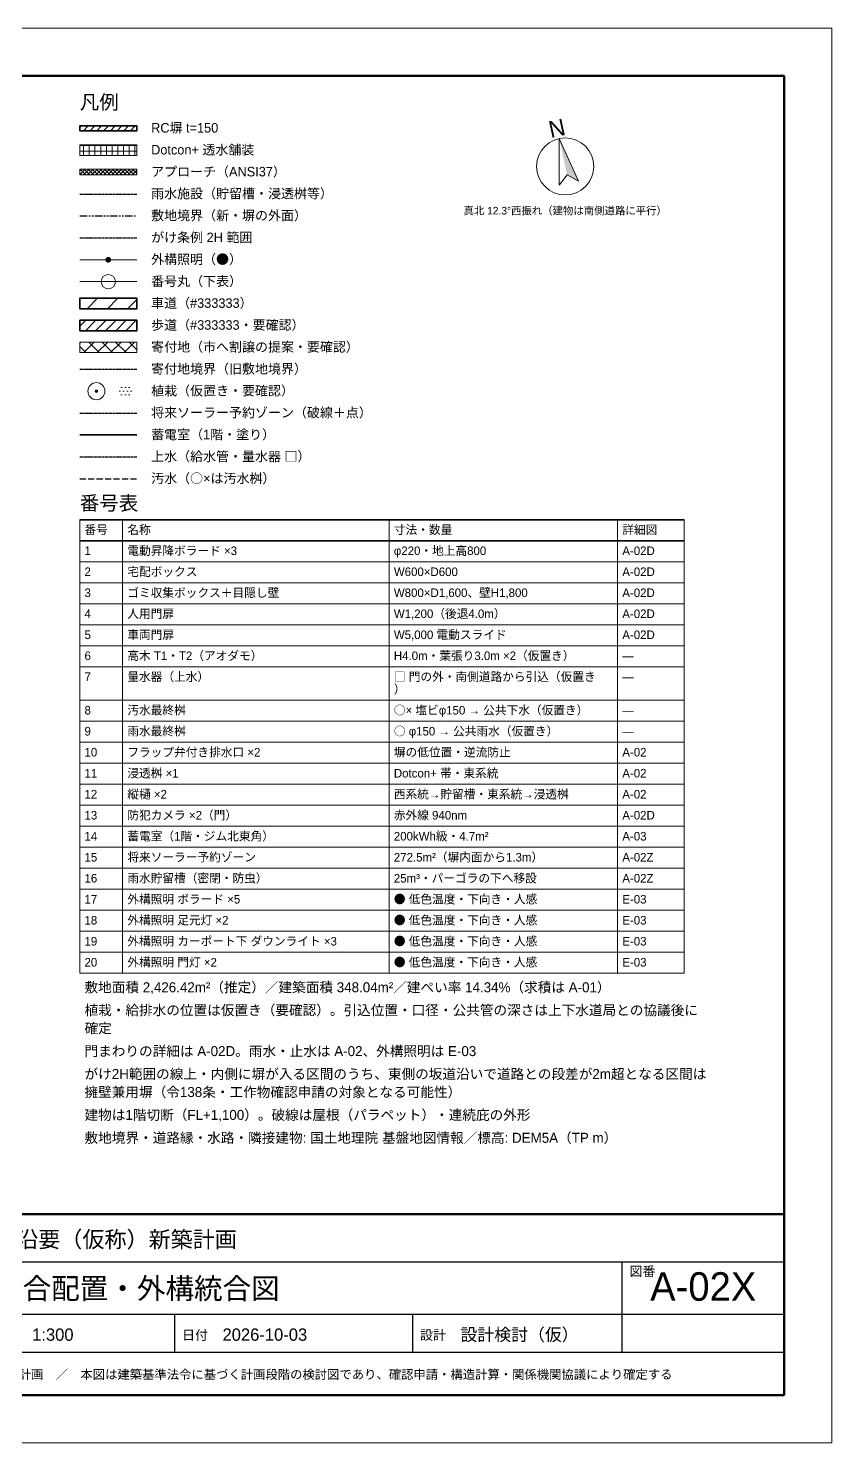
# Model space of a CAD drawing. Header units: millimetres. Extents: x 0 to 126000, y 0 to 89100.
# Drawn here: x 75356 to 126000, y 0 to 89100 of the extents above; entities that cross this region are included whole.
import ezdxf
from ezdxf.enums import TextEntityAlignment as Align

# ---------------------------------------------------------------- set-up
doc = ezdxf.new("R2010")
doc.units = ezdxf.units.MM
doc.header["$LTSCALE"] = 150
for name, pattern in [('DASHDOT', [3.556, 2.54, -0.508, 0, -0.508]), ('DASHED', [1.524, 1.27, -0.254]), ('PHANTOM', [6.35, 3.175, -0.635, 0.635, -0.635, 0.635, -0.635])]:
    doc.linetypes.add(name, pattern=pattern)
for name, color, linetype, lineweight in [('A-CUT-HATCH', 8, 'Continuous', 9), ('A-CUT-INS', 9, 'Continuous', 9), ('A-CUT-LGS', 7, 'Continuous', 35), ('A-DONATE', 250, 'Continuous', 13), ('A-DONATE-BND', 250, 'DASHED', 25), ('A-DRAIN', 5, 'DASHED', 25), ('A-FENCE', 7, 'Continuous', 35), ('A-LEGAL', 1, 'DASHED', 25), ('A-PAVE', 3, 'Continuous', 13), ('A-PVRES', 6, 'DASHED', 25), ('A-ROAD-CW', 250, 'Continuous', 35), ('A-ROAD-SW', 250, 'Continuous', 35), ('A-SITE', 3, 'PHANTOM', 25), ('A-SYMB', 7, 'Continuous', 18), ('A-TEXT', 7, 'Continuous', 18), ('E-BATT', 1, 'Continuous', 35), ('E-EXLT', 6, 'Continuous', 18), ('E-PLNT', 3, 'Continuous', 18), ('E-SEWER', 30, 'DASHDOT', 25), ('E-WATER', 4, 'DASHED', 25), ('G-FRAME', 7, 'Continuous', 70), ('G-TABLE', 7, 'Continuous', 18), ('G-TITLE', 7, 'Continuous', 25)]:
    doc.layers.add(name, color=color, linetype=linetype, lineweight=lineweight)
doc.styles.add('JP', font='ipag.ttf')

msp = doc.modelspace()

# ---------------------------------------------------------------- hatches: boundary and pattern name
at = {"layer": 'A-CUT-HATCH'}
h = msp.add_hatch(dxfattribs=at)
h.set_pattern_fill('ANSI31', scale=94.488)
h.paths.add_polyline_path([(82200, 82650), (82200, 82950), (78600, 82950), (78600, 82650)])
at = {"layer": 'A-CUT-INS'}
h = msp.add_hatch(dxfattribs=at)
h.set_pattern_fill('ANSI37', scale=56.693)
h.paths.add_polyline_path([(82200, 79860), (82200, 80220), (78600, 80220), (78600, 79860)])
at = {"layer": 'A-DONATE', "true_color": 0x333333}
h = msp.add_hatch(dxfattribs=at)
h.set_pattern_fill('ANSI31', scale=188.976)
h.paths.add_polyline_path([(82200, 68670), (82200, 69330), (78600, 69330), (78600, 68670)])
h = msp.add_hatch(dxfattribs=at)
h.set_pattern_fill('ANSI31', scale=188.976, angle=90)
h.paths.add_polyline_path([(82200, 68670), (82200, 69330), (78600, 69330), (78600, 68670)])
at = {"layer": 'A-PAVE'}
h = msp.add_hatch(dxfattribs=at)
h.set_pattern_fill('NET', scale=113.386)
h.paths.add_polyline_path([(82200, 81090), (82200, 81750), (78600, 81750), (78600, 81090)])
at = {"layer": 'A-ROAD-CW', "true_color": 0x333333}
h = msp.add_hatch(dxfattribs=at)
h.set_pattern_fill('ANSI31', scale=283.465)
h.paths.add_polyline_path([(82200, 71430), (82200, 72090), (78600, 72090), (78600, 71430)])
at = {"layer": 'A-ROAD-SW', "true_color": 0x333333}
h = msp.add_hatch(dxfattribs=at)
h.set_pattern_fill('ANSI31', scale=141.732)
h.paths.add_polyline_path([(82200, 70050), (82200, 70710), (78600, 70710), (78600, 70050)])
at = {"layer": 'A-SYMB'}
msp.add_hatch(color=7, dxfattribs=at).paths.add_polyline_path([(108817, 82159), (109315, 79872), (110045, 79479)])
at = {"layer": 'E-EXLT'}
h = msp.add_hatch(color=6, dxfattribs=at)
h.dxf.hatch_style = 1
h.paths.add_polyline_path([(80580, 74520), (80579, 74502), (80577, 74485), (80572, 74468), (80566, 74451), (80559, 74435), (80550, 74420), (80539, 74406), (80527, 74393), (80514, 74381), (80500, 74370), (80485, 74361), (80469, 74354), (80452, 74348), (80435, 74343), (80418, 74341), (80400, 74340), (80382, 74341), (80365, 74343), (80348, 74348), (80331, 74354), (80315, 74361), (80300, 74370), (80286, 74381), (80273, 74393), (80261, 74406), (80250, 74420), (80241, 74435), (80234, 74451), (80228, 74468), (80223, 74485), (80221, 74502), (80220, 74520), (80221, 74538), (80223, 74555), (80228, 74572), (80234, 74589), (80241, 74605), (80250, 74620), (80261, 74634), (80273, 74647), (80286, 74659), (80300, 74670), (80315, 74679), (80331, 74686), (80348, 74692), (80365, 74697), (80382, 74699), (80400, 74700), (80418, 74699), (80435, 74697), (80452, 74692), (80469, 74686), (80485, 74679), (80500, 74670), (80514, 74659), (80527, 74647), (80539, 74634), (80550, 74620), (80559, 74605), (80566, 74589), (80572, 74572), (80577, 74555), (80579, 74538)])
at = {"layer": 'E-PLNT'}
h = msp.add_hatch(color=3, dxfattribs=at)
h.dxf.hatch_style = 1
h.paths.add_polyline_path([(79755, 66240), (79754, 66230), (79753, 66220), (79750, 66210), (79747, 66200), (79743, 66191), (79737, 66182), (79731, 66173), (79724, 66166), (79717, 66159), (79708, 66153), (79699, 66147), (79690, 66143), (79680, 66140), (79670, 66137), (79660, 66136), (79650, 66135), (79640, 66136), (79630, 66137), (79620, 66140), (79610, 66143), (79601, 66147), (79592, 66153), (79583, 66159), (79576, 66166), (79569, 66173), (79563, 66182), (79557, 66191), (79553, 66200), (79550, 66210), (79547, 66220), (79546, 66230), (79545, 66240), (79546, 66250), (79547, 66260), (79550, 66270), (79553, 66280), (79557, 66289), (79563, 66298), (79569, 66307), (79576, 66314), (79583, 66321), (79592, 66327), (79601, 66333), (79610, 66337), (79620, 66340), (79630, 66343), (79640, 66344), (79650, 66345), (79660, 66344), (79670, 66343), (79680, 66340), (79690, 66337), (79699, 66333), (79708, 66327), (79717, 66321), (79724, 66314), (79731, 66307), (79737, 66298), (79743, 66289), (79747, 66280), (79750, 66270), (79753, 66260), (79754, 66250)])
h = msp.add_hatch(dxfattribs=at)
h.set_pattern_fill('DOTS', scale=151.181)
h.paths.add_polyline_path([(81900, 66240), (81898, 66196), (81891, 66152), (81881, 66109), (81866, 66068), (81847, 66028), (81824, 65990), (81798, 65955), (81768, 65922), (81735, 65892), (81700, 65866), (81662, 65843), (81622, 65824), (81581, 65809), (81538, 65799), (81494, 65792), (81450, 65790), (81406, 65792), (81362, 65799), (81319, 65809), (81278, 65824), (81238, 65843), (81200, 65866), (81165, 65892), (81132, 65922), (81102, 65955), (81076, 65990), (81053, 66028), (81034, 66068), (81019, 66109), (81009, 66152), (81002, 66196), (81000, 66240), (81002, 66284), (81009, 66328), (81019, 66371), (81034, 66412), (81053, 66452), (81076, 66490), (81102, 66525), (81132, 66558), (81165, 66588), (81200, 66614), (81238, 66637), (81278, 66656), (81319, 66671), (81362, 66681), (81406, 66688), (81450, 66690), (81494, 66688), (81538, 66681), (81581, 66671), (81622, 66656), (81662, 66637), (81700, 66614), (81735, 66588), (81768, 66558), (81798, 66525), (81824, 66490), (81847, 66452), (81866, 66412), (81881, 66371), (81891, 66328), (81898, 66284)])

# ---------------------------------------------------------------- linework, layer by layer
at = {"layer": 'A-CUT-LGS', "lineweight": 18}
msp.add_lwpolyline([(78600, 79860), (82200, 79860), (82200, 80220), (78600, 80220)], close=True, dxfattribs=at)
at = {"layer": 'A-DONATE', "true_color": 0x333333}
msp.add_lwpolyline([(78600, 68670), (82200, 68670), (82200, 69330), (78600, 69330)], close=True, dxfattribs=at)
at = {"layer": 'A-DONATE-BND'}
msp.add_line((78600, 67620), (82200, 67620), dxfattribs=at)
at = {"layer": 'A-DRAIN'}
msp.add_line((78600, 78660), (82200, 78660), dxfattribs=at)
at = {"layer": 'A-FENCE'}
msp.add_lwpolyline([(78600, 82650), (82200, 82650), (82200, 82950), (78600, 82950)], close=True, dxfattribs=at)
at = {"layer": 'A-LEGAL'}
msp.add_line((78600, 75900), (82200, 75900), dxfattribs=at)
at = {"layer": 'A-PAVE'}
msp.add_lwpolyline([(78600, 81090), (82200, 81090), (82200, 81750), (78600, 81750)], close=True, dxfattribs=at)
at = {"layer": 'A-PVRES'}
msp.add_line((78600, 64860), (82200, 64860), dxfattribs=at)
at = {"layer": 'A-ROAD-CW', "lineweight": 35, "true_color": 0x333333}
msp.add_lwpolyline([(78600, 71430), (82200, 71430), (82200, 72090), (78600, 72090)], close=True, dxfattribs=at)
at = {"layer": 'A-ROAD-SW', "lineweight": 35, "true_color": 0x333333}
msp.add_lwpolyline([(78600, 70050), (82200, 70050), (82200, 70710), (78600, 70710)], close=True, dxfattribs=at)
at = {"layer": 'A-SITE'}
msp.add_line((78600, 77280), (82200, 77280), dxfattribs=at)
at = {"layer": 'A-SYMB'}
msp.add_line((78600, 73140), (82200, 73140), dxfattribs=at)
msp.add_lwpolyline([(108817, 82159), (108814, 79211), (109315, 79872), (110045, 79479)], close=True, dxfattribs=at)
for centre, radius in [((109200, 80400), 1800), ((80400, 73140), 450)]:
    msp.add_circle(centre, radius, dxfattribs=at)
at = {"layer": 'E-BATT'}
msp.add_line((78600, 63480), (82200, 63480), dxfattribs=at)
at = {"layer": 'E-EXLT'}
msp.add_line((78600, 74520), (82200, 74520), dxfattribs=at)
at = {"layer": 'E-PLNT'}
msp.add_circle((79650, 66240), 540, dxfattribs=at)
at = {"layer": 'E-SEWER'}
msp.add_line((78600, 60720), (82200, 60720), dxfattribs=at)
at = {"layer": 'E-WATER'}
msp.add_line((78600, 62100), (82200, 62100), dxfattribs=at)
at = {"layer": 'G-FRAME', "lineweight": 0}
msp.add_lwpolyline([(0, 0), (126000, 0), (126000, 89100), (0, 89100)], close=True, dxfattribs=at)
at = {"layer": 'G-FRAME'}
msp.add_lwpolyline([(3000, 3000), (123000, 3000), (123000, 86100), (3000, 86100)], close=True, dxfattribs=at)
at = {"layer": 'G-TABLE', "lineweight": 35}
for points in [[(78600, 58140), (116700, 58140)], [(78600, 56817), (116700, 56817)]]:
    msp.add_lwpolyline(points, dxfattribs=at)
at = {"layer": 'G-TABLE'}
for points in [[(78600, 58140), (78600, 29574)], [(81300, 58140), (81300, 29574)], [(98100, 58140), (98100, 29574)], [(112500, 58140), (112500, 29574)], [(116700, 58140), (116700, 29574)]]:
    msp.add_lwpolyline(points, dxfattribs=at)
at = {"layer": 'G-TABLE', "lineweight": 18}
for points in [[(78600, 55494), (116700, 55494)], [(78600, 54171), (116700, 54171)], [(78600, 52848), (116700, 52848)], [(78600, 51525), (116700, 51525)], [(78600, 50202), (116700, 50202)], [(78600, 48879), (116700, 48879)], [(78600, 46773), (116700, 46773)], [(78600, 45450), (116700, 45450)], [(78600, 44127), (116700, 44127)], [(78600, 42804), (116700, 42804)], [(78600, 41481), (116700, 41481)], [(78600, 40158), (116700, 40158)], [(78600, 38835), (116700, 38835)], [(78600, 37512), (116700, 37512)], [(78600, 36189), (116700, 36189)], [(78600, 34866), (116700, 34866)], [(78600, 33543), (116700, 33543)], [(78600, 32220), (116700, 32220)], [(78600, 30897), (116700, 30897)], [(78600, 29574), (116700, 29574)]]:
    msp.add_lwpolyline(points, dxfattribs=at)
at = {"layer": 'G-TITLE'}
for p, q in [((66000, 11400), (123000, 11400)), ((112800, 5700), (112800, 11400)), ((66000, 8100), (123000, 8100)), ((84600, 5700), (84600, 8100)), ((99600, 5700), (99600, 8100)), ((66000, 5700), (123000, 5700))]:
    msp.add_line(p, q, dxfattribs=at)
at = {"layer": 'G-TITLE', "lineweight": 50}
msp.add_lwpolyline([(66000, 3000), (123000, 3000), (123000, 14400), (66000, 14400)], close=True, dxfattribs=at)

# ---------------------------------------------------------------- texts
at = {"layer": 'A-SYMB', "style": 'JP'}
msp.add_text('N', height=1050, rotation=12.27877, dxfattribs=at).set_placement((108677, 82804), align=Align.MIDDLE_CENTER)
msp.add_text('真北 12.3°西振れ（建物は南側道路に平行）', height=480, dxfattribs=at).set_placement((109200, 77850), align=Align.TOP_CENTER)
at = {"layer": 'A-TEXT', "style": 'JP'}
for s, height, p in [('凡例', 900, (78600, 84000)), ('RC塀 t=150', 600, (83100, 82530)), ('Dotcon+ 透水舗装', 600, (83100, 81150)), ('アプローチ（ANSI37）', 600, (83100, 79770)), ('雨水施設（貯留槽・浸透桝等）', 600, (83100, 78390)), ('敷地境界（新・塀の外面）', 600, (83100, 77010)), ('がけ条例 2H 範囲', 600, (83100, 75630)), ('外構照明（●）', 600, (83100, 74250)), ('番号丸（下表）', 600, (83100, 72870)), ('車道（#333333）', 600, (83100, 71490)), ('歩道（#333333・要確認）', 600, (83100, 70110)), ('寄付地（市へ割譲の提案・要確認）', 600, (83100, 68730)), ('寄付地境界（旧敷地境界）', 600, (83100, 67350)), ('植栽（仮置き・要確認）', 600, (83100, 65970)), ('将来ソーラー予約ゾーン（破線＋点）', 600, (83100, 64590)), ('蓄電室（1階・塗り）', 600, (83100, 63210)), ('上水（給水管・量水器 □）', 600, (83100, 61830)), ('汚水（○×は汚水桝）', 600, (83100, 60450)), ('番号表', 900, (78600, 58740)), ('番号', 540, (78900, 57240)), ('名称', 540, (81600, 57240)), ('寸法・数量', 540, (98400, 57240)), ('詳細図', 540, (112800, 57240)), ('1', 540, (78900, 55917)), ('電動昇降ボラード ×3', 540, (81600, 55917)), ('φ220・地上高800', 540, (98400, 55917)), ('A-02D', 540, (112800, 55917)), ('2', 540, (78900, 54594)), ('宅配ボックス', 540, (81600, 54594)), ('W600×D600', 540, (98400, 54594)), ('A-02D', 540, (112800, 54594)), ('3', 540, (78900, 53271)), ('ゴミ収集ボックス＋目隠し壁', 540, (81600, 53271)), ('W800×D1,600、壁H1,800', 540, (98400, 53271)), ('A-02D', 540, (112800, 53271)), ('W1,200（後退4.0m）', 540, (98400, 51948)), ('4', 540, (78900, 51948)), ('人用門扉', 540, (81600, 51948)), ('A-02D', 540, (112800, 51948)), ('5', 540, (78900, 50625)), ('車両門扉', 540, (81600, 50625)), ('W5,000 電動スライド', 540, (98400, 50625)), ('A-02D', 540, (112800, 50625)), ('高木 T1・T2（アオダモ）', 540, (81600, 49302)), ('H4.0m・葉張り3.0m ×2（仮置き）', 540, (98400, 49302)), ('6', 540, (78900, 49302)), ('—', 540, (112800, 49302)), ('7', 540, (78900, 47979)), ('量水器（上水）', 540, (81600, 47979)), ('□ 門の外・南側道路から引込（仮置き', 540, (98400, 47979)), ('—', 540, (112800, 47979)), ('）', 540, (98400, 47196)), ('8', 540, (78900, 45873)), ('汚水最終桝', 540, (81600, 45873)), ('○× 塩ビφ150 → 公共下水（仮置き）', 540, (98400, 45873)), ('—', 540, (112800, 45873)), ('9', 540, (78900, 44550)), ('雨水最終桝', 540, (81600, 44550)), ('○ φ150 → 公共雨水（仮置き）', 540, (98400, 44550)), ('—', 540, (112800, 44550)), ('10', 540, (78900, 43227)), ('フラップ弁付き排水口 ×2', 540, (81600, 43227)), ('塀の低位置・逆流防止', 540, (98400, 43227)), ('A-02', 540, (112800, 43227)), ('11', 540, (78900, 41904)), ('浸透桝 ×1', 540, (81600, 41904)), ('Dotcon+ 帯・東系統', 540, (98400, 41904)), ('A-02', 540, (112800, 41904)), ('12', 540, (78900, 40581)), ('縦樋 ×2', 540, (81600, 40581)), ('西系統→貯留槽・東系統→浸透桝', 540, (98400, 40581)), ('A-02', 540, (112800, 40581)), ('13', 540, (78900, 39258)), ('防犯カメラ ×2（門）', 540, (81600, 39258)), ('赤外線 940nm', 540, (98400, 39258)), ('A-02D', 540, (112800, 39258)), ('14', 540, (78900, 37935)), ('蓄電室（1階・ジム北東角）', 540, (81600, 37935)), ('200kWh級・4.7m²', 540, (98400, 37935)), ('A-03', 540, (112800, 37935)), ('15', 540, (78900, 36612)), ('将来ソーラー予約ゾーン', 540, (81600, 36612)), ('272.5m²（塀内面から1.3m）', 540, (98400, 36612)), ('A-02Z', 540, (112800, 36612)), ('16', 540, (78900, 35289)), ('雨水貯留槽（密閉・防虫）', 540, (81600, 35289)), ('25m³・パーゴラの下へ移設', 540, (98400, 35289)), ('A-02Z', 540, (112800, 35289)), ('17', 540, (78900, 33966)), ('外構照明 ボラード ×5', 540, (81600, 33966)), ('● 低色温度・下向き・人感', 540, (98400, 33966)), ('E-03', 540, (112800, 33966)), ('18', 540, (78900, 32643)), ('外構照明 足元灯 ×2', 540, (81600, 32643)), ('● 低色温度・下向き・人感', 540, (98400, 32643)), ('E-03', 540, (112800, 32643)), ('19', 540, (78900, 31320)), ('外構照明 カーポート下 ダウンライト ×3', 540, (81600, 31320)), ('● 低色温度・下向き・人感', 540, (98400, 31320)), ('E-03', 540, (112800, 31320)), ('20', 540, (78900, 29997)), ('外構照明 門灯 ×2', 540, (81600, 29997)), ('● 低色温度・下向き・人感', 540, (98400, 29997)), ('E-03', 540, (112800, 29997)), ('敷地面積 2,426.42m²（推定）／建築面積 348.04m²／建ぺい率 14.34%（求積は A-01）', 630, (78900, 28374)), ('植栽・給排水の位置は仮置き（要確認）。引込位置・口径・公共管の深さは上下水道局との協議後に', 630, (78900, 26934)), ('確定', 630, (78900, 25794)), ('門まわりの詳細は A-02D。雨水・止水は A-02、外構照明は E-03', 630, (78900, 24354)), ('がけ2H範囲の線上・内側に塀が入る区間のうち、東側の坂道沿いで道路との段差が2m超となる区間は', 630, (78900, 22914)), ('擁壁兼用塀（令138条・工作物確認申請の対象となる可能性）', 630, (78900, 21774)), ('建物は1階切断（FL+1,100）。破線は屋根（パラペット）・連続庇の外形', 630, (78900, 20334)), ('敷地境界・道路縁・水路・隣接建物: 国土地理院 基盤地図情報／標高: DEM5A（TP m）', 630, (78900, 18894))]:
    msp.add_text(s, height=height, dxfattribs=at).set_placement(p)
at = {"layer": 'G-TITLE', "style": 'JP'}
for s, height, p in [('河沿要（仮称）新築計画', 1020, (73200, 12300)), ('図番', 600, (113250, 10500)), ('総合配置・外構統合図', 1320, (73200, 9060)), ('1:300', 780, (75600, 6420)), ('日付', 600, (85050, 6480)), ('2026-10-03', 780, (87600, 6420)), ('設計', 600, (100050, 6480)), ('設計検討（仮）', 780, (102600, 6420)), ('基本計画\u3000／\u3000本図は建築基準法令に基づく計画段階の検討図であり、確認申請・構造計算・関係機関協議により確定する', 570, (73200, 4020))]:
    msp.add_text(s, height=height, dxfattribs=at).set_placement(p)
msp.add_text('A-02X', height=1800, dxfattribs=at).set_placement((117900, 8400), align=Align.BOTTOM_CENTER)

doc.saveas('drawing.dxf')
